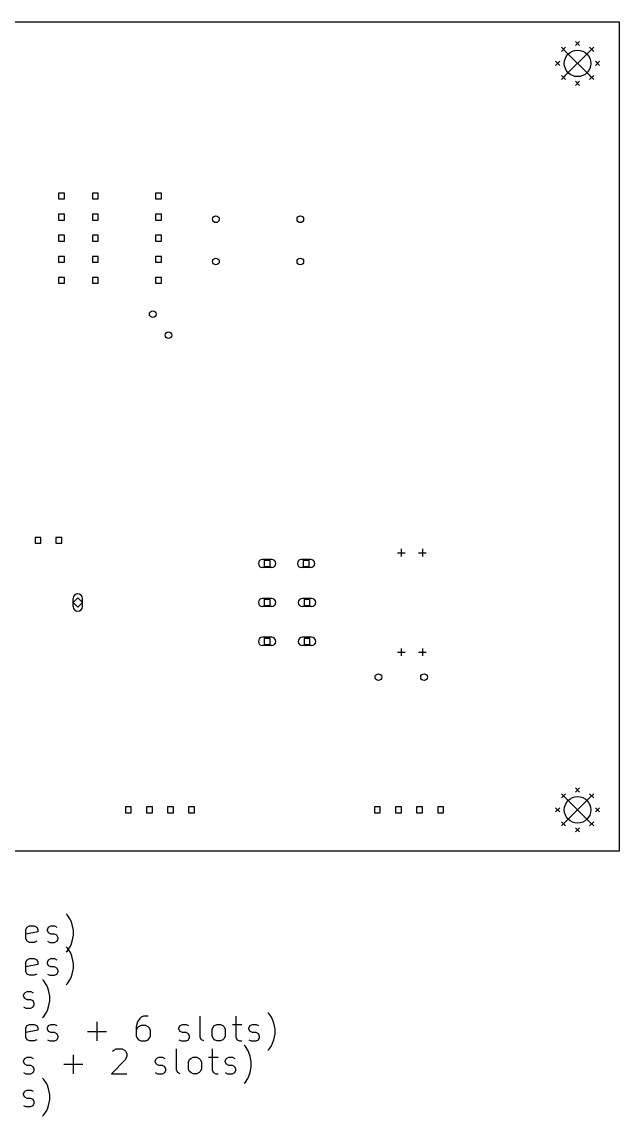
# Model space of a CAD drawing. Extents: x 2.24 to 7.87, y -6.77 to -1.57.
# Drawn here: x 5.04 to 7.87, y -6.77 to -1.57 of the extents above; entities that cross this region are included whole.
import ezdxf

# ---------------------------------------------------------------- set-up
doc = ezdxf.new("R2010")
doc.units = 0
doc.header["$MEASUREMENT"] = 0
doc.layers.add('BLACK', color=7, linetype='CONTINUOUS')

msp = doc.modelspace()

# ---------------------------------------------------------------- linework, layer by layer
at = {"layer": 'BLACK', "linetype": 'CONTINUOUS'}
for p, q in [((2.3622, -1.5748), (7.87402, -1.5748)), ((7.87402, -1.5748), (7.87402, -5.51181)), ((7.60051, -1.695), (7.62019, -1.71468)), ((7.62019, -1.695), (7.60051, -1.71468)), ((7.61417, -1.70866), (7.74016, -1.83465)), ((7.74016, -1.70866), (7.61417, -1.83465)), ((7.66732, -1.66732), (7.68701, -1.68701)), ((7.68701, -1.66732), (7.66732, -1.68701)), ((7.73414, -1.695), (7.75382, -1.71468)), ((7.75382, -1.695), (7.73414, -1.71468)), ((7.57283, -1.76181), (7.59252, -1.7815)), ((7.59252, -1.76181), (7.57283, -1.7815)), ((7.76181, -1.76181), (7.7815, -1.7815)), ((7.7815, -1.76181), (7.76181, -1.7815)), ((7.60051, -1.82862), (7.62019, -1.84831)), ((7.62019, -1.82862), (7.60051, -1.84831)), ((7.66732, -1.8563), (7.68701, -1.87598)), ((7.68701, -1.8563), (7.66732, -1.87598)), ((7.73414, -1.82862), (7.75382, -1.84831)), ((7.75382, -1.82862), (7.73414, -1.84831)), ((5.24305, -2.38766), (5.21521, -2.38766)), ((5.21521, -2.38766), (5.21521, -2.41549)), ((5.24305, -2.41549), (5.24305, -2.38766)), ((5.40368, -2.38766), (5.37584, -2.38766)), ((5.37584, -2.38766), (5.37584, -2.41549)), ((5.40368, -2.41549), (5.40368, -2.38766)), ((5.70368, -2.38766), (5.67584, -2.38766)), ((5.67584, -2.38766), (5.67584, -2.41549)), ((5.70368, -2.41549), (5.70368, -2.38766)), ((5.21521, -2.41549), (5.24305, -2.41549)), ((5.37584, -2.41549), (5.40368, -2.41549)), ((5.67584, -2.41549), (5.70368, -2.41549)), ((5.24305, -2.48766), (5.21521, -2.48766)), ((5.21521, -2.48766), (5.21521, -2.51549)), ((5.24305, -2.51549), (5.24305, -2.48766)), ((5.40368, -2.48766), (5.37584, -2.48766)), ((5.37584, -2.48766), (5.37584, -2.51549)), ((5.40368, -2.51549), (5.40368, -2.48766)), ((5.70368, -2.48766), (5.67584, -2.48766)), ((5.67584, -2.48766), (5.67584, -2.51549)), ((5.70368, -2.51549), (5.70368, -2.48766)), ((5.21521, -2.51549), (5.24305, -2.51549)), ((5.37584, -2.51549), (5.40368, -2.51549)), ((5.67584, -2.51549), (5.70368, -2.51549)), ((5.24305, -2.58766), (5.21521, -2.58766)), ((5.21521, -2.58766), (5.21521, -2.61549)), ((5.24305, -2.61549), (5.24305, -2.58766)), ((5.40368, -2.58766), (5.37584, -2.58766)), ((5.37584, -2.58766), (5.37584, -2.61549)), ((5.40368, -2.61549), (5.40368, -2.58766)), ((5.70368, -2.58766), (5.67584, -2.58766)), ((5.67584, -2.58766), (5.67584, -2.61549)), ((5.70368, -2.61549), (5.70368, -2.58766)), ((5.21521, -2.61549), (5.24305, -2.61549)), ((5.37584, -2.61549), (5.40368, -2.61549)), ((5.67584, -2.61549), (5.70368, -2.61549)), ((5.24305, -2.68766), (5.21521, -2.68766)), ((5.21521, -2.68766), (5.21521, -2.71549)), ((5.24305, -2.71549), (5.24305, -2.68766)), ((5.40368, -2.68766), (5.37584, -2.68766)), ((5.37584, -2.68766), (5.37584, -2.71549)), ((5.40368, -2.71549), (5.40368, -2.68766)), ((5.70368, -2.68766), (5.67584, -2.68766)), ((5.67584, -2.68766), (5.67584, -2.71549)), ((5.70368, -2.71549), (5.70368, -2.68766)), ((5.21521, -2.71549), (5.24305, -2.71549)), ((5.37584, -2.71549), (5.40368, -2.71549)), ((5.67584, -2.71549), (5.70368, -2.71549)), ((5.24305, -2.78766), (5.21521, -2.78766)), ((5.21521, -2.78766), (5.21521, -2.81549)), ((5.24305, -2.81549), (5.24305, -2.78766)), ((5.40368, -2.78766), (5.37584, -2.78766)), ((5.37584, -2.78766), (5.37584, -2.81549)), ((5.40368, -2.81549), (5.40368, -2.78766)), ((5.70368, -2.78766), (5.67584, -2.78766)), ((5.67584, -2.78766), (5.67584, -2.81549)), ((5.70368, -2.81549), (5.70368, -2.78766)), ((5.21521, -2.81549), (5.24305, -2.81549)), ((5.37584, -2.81549), (5.40368, -2.81549)), ((5.67584, -2.81549), (5.70368, -2.81549)), ((5.13203, -4.02151), (5.10419, -4.02151)), ((5.10419, -4.02151), (5.10419, -4.04935)), ((5.10419, -4.04935), (5.13203, -4.04935)), ((5.13203, -4.04935), (5.13203, -4.02151)), ((5.23046, -4.02151), (5.20262, -4.02151)), ((5.20262, -4.02151), (5.20262, -4.04935)), ((5.20262, -4.04935), (5.23046, -4.04935)), ((5.23046, -4.04935), (5.23046, -4.02151)), ((6.82323, -4.09449), (6.85866, -4.09449)), ((6.84094, -4.07677), (6.84094, -4.1122)), ((6.92323, -4.09449), (6.95866, -4.09449)), ((6.94094, -4.07677), (6.94094, -4.1122)), ((6.22638, -4.12598), (6.18307, -4.12598)), ((6.21864, -4.13175), (6.1908, -4.13175)), ((6.1908, -4.13175), (6.1908, -4.15959)), ((6.21864, -4.15959), (6.21864, -4.13175)), ((6.41142, -4.12598), (6.36811, -4.12598)), ((6.40368, -4.13175), (6.37584, -4.13175)), ((6.37584, -4.13175), (6.37584, -4.15959)), ((6.40368, -4.15959), (6.40368, -4.13175)), ((6.22638, -4.16535), (6.18307, -4.16535)), ((6.1908, -4.15959), (6.21864, -4.15959)), ((6.41142, -4.16535), (6.36811, -4.16535)), ((6.37584, -4.15959), (6.40368, -4.15959)), ((5.30709, -4.30906), (5.28543, -4.33071)), ((5.32874, -4.33071), (5.30709, -4.30906)), ((5.28543, -4.35039), (5.28543, -4.31102)), ((5.28543, -4.33071), (5.30709, -4.35236)), ((5.30709, -4.35236), (5.32874, -4.33071)), ((5.32874, -4.35039), (5.32874, -4.31102)), ((6.22638, -4.31102), (6.18307, -4.31102)), ((6.22638, -4.35039), (6.18307, -4.35039)), ((6.21864, -4.31679), (6.1908, -4.31679)), ((6.1908, -4.31679), (6.1908, -4.34463)), ((6.1908, -4.34463), (6.21864, -4.34463)), ((6.21864, -4.34463), (6.21864, -4.31679)), ((6.41535, -4.31102), (6.37205, -4.31102)), ((6.41535, -4.35039), (6.37205, -4.35039)), ((6.40762, -4.31679), (6.37978, -4.31679)), ((6.37978, -4.31679), (6.37978, -4.34463)), ((6.37978, -4.34463), (6.40762, -4.34463)), ((6.40762, -4.34463), (6.40762, -4.31679)), ((6.22638, -4.49606), (6.18307, -4.49606)), ((6.21864, -4.50183), (6.1908, -4.50183)), ((6.1908, -4.50183), (6.1908, -4.52967)), ((6.21864, -4.52967), (6.21864, -4.50183)), ((6.41535, -4.49606), (6.37205, -4.49606)), ((6.40762, -4.50183), (6.37978, -4.50183)), ((6.37978, -4.50183), (6.37978, -4.52967)), ((6.40762, -4.52967), (6.40762, -4.50183)), ((6.22638, -4.53543), (6.18307, -4.53543)), ((6.1908, -4.52967), (6.21864, -4.52967)), ((6.41535, -4.53543), (6.37205, -4.53543)), ((6.37978, -4.52967), (6.40762, -4.52967)), ((6.82323, -4.56693), (6.85866, -4.56693)), ((6.84094, -4.54921), (6.84094, -4.58465)), ((6.92323, -4.56693), (6.95866, -4.56693)), ((6.94094, -4.54921), (6.94094, -4.58465)), ((7.60051, -5.2383), (7.62019, -5.25799)), ((7.62019, -5.2383), (7.60051, -5.25799)), ((7.66732, -5.21063), (7.68701, -5.23031)), ((7.68701, -5.21063), (7.66732, -5.23031)), ((7.73414, -5.2383), (7.75382, -5.25799)), ((7.75382, -5.2383), (7.73414, -5.25799)), ((7.61417, -5.25197), (7.74016, -5.37795)), ((7.74016, -5.25197), (7.61417, -5.37795)), ((5.56038, -5.30104), (5.53254, -5.30104)), ((5.53254, -5.30104), (5.53254, -5.32888)), ((5.53254, -5.32888), (5.56038, -5.32888)), ((5.56038, -5.32888), (5.56038, -5.30104)), ((5.66038, -5.30104), (5.63254, -5.30104)), ((5.63254, -5.30104), (5.63254, -5.32888)), ((5.63254, -5.32888), (5.66038, -5.32888)), ((5.66038, -5.32888), (5.66038, -5.30104)), ((5.76038, -5.30104), (5.73254, -5.30104)), ((5.73254, -5.30104), (5.73254, -5.32888)), ((5.73254, -5.32888), (5.76038, -5.32888)), ((5.76038, -5.32888), (5.76038, -5.30104)), ((5.86038, -5.30104), (5.83254, -5.30104)), ((5.83254, -5.30104), (5.83254, -5.32888)), ((5.83254, -5.32888), (5.86038, -5.32888)), ((5.86038, -5.32888), (5.86038, -5.30104)), ((6.74148, -5.30104), (6.71364, -5.30104)), ((6.71364, -5.30104), (6.71364, -5.32888)), ((6.71364, -5.32888), (6.74148, -5.32888)), ((6.74148, -5.32888), (6.74148, -5.30104)), ((6.84148, -5.30104), (6.81364, -5.30104)), ((6.81364, -5.30104), (6.81364, -5.32888)), ((6.81364, -5.32888), (6.84148, -5.32888)), ((6.84148, -5.32888), (6.84148, -5.30104)), ((6.94148, -5.30104), (6.91364, -5.30104)), ((6.91364, -5.30104), (6.91364, -5.32888)), ((6.91364, -5.32888), (6.94148, -5.32888)), ((6.94148, -5.32888), (6.94148, -5.30104)), ((7.04148, -5.30104), (7.01364, -5.30104)), ((7.01364, -5.30104), (7.01364, -5.32888)), ((7.01364, -5.32888), (7.04148, -5.32888)), ((7.04148, -5.32888), (7.04148, -5.30104)), ((7.57283, -5.30512), (7.59252, -5.3248)), ((7.59252, -5.30512), (7.57283, -5.3248)), ((7.76181, -5.30512), (7.7815, -5.3248)), ((7.7815, -5.30512), (7.76181, -5.3248)), ((7.60051, -5.37193), (7.62019, -5.39162)), ((7.62019, -5.37193), (7.60051, -5.39162)), ((7.66732, -5.39961), (7.68701, -5.41929)), ((7.68701, -5.39961), (7.66732, -5.41929)), ((7.73414, -5.37193), (7.75382, -5.39162)), ((7.75382, -5.37193), (7.73414, -5.39162)), ((7.87402, -5.51181), (2.3622, -5.51181)), ((5.25801, -5.81482), (5.25239, -5.8092)), ((5.26926, -5.83169), (5.25801, -5.81482)), ((5.06679, -5.87106), (5.07804, -5.86544)), ((5.07804, -5.86544), (5.10053, -5.86544)), ((5.10053, -5.86544), (5.11178, -5.87106)), ((5.16803, -5.87106), (5.17927, -5.86544)), ((5.17927, -5.86544), (5.19615, -5.86544)), ((5.19615, -5.86544), (5.2074, -5.87106)), ((5.27489, -5.84294), (5.26926, -5.83169)), ((5.28051, -5.85981), (5.27489, -5.84294)), ((5.28614, -5.88794), (5.28051, -5.85981)), ((5.06116, -5.88231), (5.06679, -5.87106)), ((5.06116, -5.92731), (5.06116, -5.88231)), ((5.11741, -5.89356), (5.06116, -5.90481)), ((5.11178, -5.87106), (5.11741, -5.88231)), ((5.11741, -5.88231), (5.11741, -5.89356)), ((5.1624, -5.88231), (5.16803, -5.87106)), ((5.1624, -5.88794), (5.1624, -5.88231)), ((5.16803, -5.89918), (5.1624, -5.88794)), ((5.17927, -5.90481), (5.16803, -5.89918)), ((5.19615, -5.90481), (5.17927, -5.90481)), ((5.2074, -5.91043), (5.19615, -5.90481)), ((5.21302, -5.92168), (5.2074, -5.91043)), ((5.28051, -5.93855), (5.28614, -5.91043)), ((5.28614, -5.91043), (5.28614, -5.88794)), ((5.06679, -5.93855), (5.06116, -5.92731)), ((5.07804, -5.94418), (5.06679, -5.93855)), ((5.10053, -5.94418), (5.07804, -5.94418)), ((5.11178, -5.93855), (5.10053, -5.94418)), ((5.1624, -5.93855), (5.17365, -5.94418)), ((5.17365, -5.94418), (5.19615, -5.94418)), ((5.19615, -5.94418), (5.2074, -5.93855)), ((5.2074, -5.93855), (5.21302, -5.92731)), ((5.21302, -5.92731), (5.21302, -5.92168)), ((5.25801, -5.97073), (5.25239, -5.9651)), ((5.25801, -5.98355), (5.26926, -5.96668)), ((5.26926, -5.9876), (5.25801, -5.97073)), ((5.26926, -5.96668), (5.27489, -5.95543)), ((5.27489, -5.95543), (5.28051, -5.93855)), ((5.06679, -6.02697), (5.07804, -6.02134)), ((5.07804, -6.02134), (5.10053, -6.02134)), ((5.10053, -6.02134), (5.11178, -6.02697)), ((5.16803, -6.02697), (5.17927, -6.02134)), ((5.17927, -6.02134), (5.19615, -6.02134)), ((5.19615, -6.02134), (5.2074, -6.02697)), ((5.25239, -5.98917), (5.25801, -5.98355)), ((5.27489, -5.99885), (5.26926, -5.9876)), ((5.28051, -6.01572), (5.27489, -5.99885)), ((5.28614, -6.04384), (5.28051, -6.01572)), ((5.06116, -6.03822), (5.06679, -6.02697)), ((5.06116, -6.08321), (5.06116, -6.03822)), ((5.11741, -6.04947), (5.06116, -6.06071)), ((5.11178, -6.02697), (5.11741, -6.03822)), ((5.11741, -6.03822), (5.11741, -6.04947)), ((5.1624, -6.03822), (5.16803, -6.02697)), ((5.1624, -6.04384), (5.1624, -6.03822)), ((5.16803, -6.05509), (5.1624, -6.04384)), ((5.17927, -6.06071), (5.16803, -6.05509)), ((5.19615, -6.06071), (5.17927, -6.06071)), ((5.2074, -6.06634), (5.19615, -6.06071)), ((5.21302, -6.07759), (5.2074, -6.06634)), ((5.28051, -6.09446), (5.28614, -6.06634)), ((5.28614, -6.06634), (5.28614, -6.04384)), ((5.06679, -6.09446), (5.06116, -6.08321)), ((5.07804, -6.10008), (5.06679, -6.09446)), ((5.10053, -6.10008), (5.07804, -6.10008)), ((5.11178, -6.09446), (5.10053, -6.10008)), ((5.14553, -6.12663), (5.1399, -6.12101)), ((5.15678, -6.1435), (5.14553, -6.12663)), ((5.1624, -6.09446), (5.17365, -6.10008)), ((5.17365, -6.10008), (5.19615, -6.10008)), ((5.19615, -6.10008), (5.2074, -6.09446)), ((5.2074, -6.09446), (5.21302, -6.08321)), ((5.21302, -6.08321), (5.21302, -6.07759)), ((5.25801, -6.13945), (5.26926, -6.12258)), ((5.26926, -6.12258), (5.27489, -6.11133)), ((5.27489, -6.11133), (5.28051, -6.09446)), ((5.05554, -6.18287), (5.06679, -6.17725)), ((5.06679, -6.17725), (5.08366, -6.17725)), ((5.08366, -6.17725), (5.09491, -6.18287)), ((5.1624, -6.15475), (5.15678, -6.1435)), ((5.16803, -6.17163), (5.1624, -6.15475)), ((5.17365, -6.19975), (5.16803, -6.17163)), ((5.25239, -6.14508), (5.25801, -6.13945)), ((5.04992, -6.19412), (5.05554, -6.18287)), ((5.04992, -6.19975), (5.04992, -6.19412)), ((5.05554, -6.211), (5.04992, -6.19975)), ((5.06679, -6.21662), (5.05554, -6.211)), ((5.08366, -6.21662), (5.06679, -6.21662)), ((5.09491, -6.22224), (5.08366, -6.21662)), ((5.10053, -6.23349), (5.09491, -6.22224)), ((5.16803, -6.25037), (5.17365, -6.22224)), ((5.17365, -6.22224), (5.17365, -6.19975)), ((5.04992, -6.25037), (5.06116, -6.25599)), ((5.06116, -6.25599), (5.08366, -6.25599)), ((5.08366, -6.25599), (5.09491, -6.25037)), ((5.09491, -6.25037), (5.10053, -6.23912)), ((5.10053, -6.23912), (5.10053, -6.23349)), ((5.14553, -6.29536), (5.15678, -6.27849)), ((5.15678, -6.27849), (5.1624, -6.26724)), ((5.1624, -6.26724), (5.16803, -6.25037)), ((6.21415, -6.28254), (6.20852, -6.27691)), ((6.22539, -6.29941), (6.21415, -6.28254)), ((5.06679, -6.33878), (5.07804, -6.33316)), ((5.07804, -6.33316), (5.10053, -6.33316)), ((5.10053, -6.33316), (5.11178, -6.33878)), ((5.1399, -6.30098), (5.14553, -6.29536)), ((5.16803, -6.33878), (5.17927, -6.33316)), ((5.17927, -6.33316), (5.19615, -6.33316)), ((5.19615, -6.33316), (5.2074, -6.33878)), ((5.39862, -6.4119), (5.39862, -6.32191)), ((5.58985, -6.32191), (5.58422, -6.3444)), ((5.6011, -6.30503), (5.58985, -6.32191)), ((5.60672, -6.29941), (5.6011, -6.30503)), ((5.61797, -6.29379), (5.60672, -6.29941)), ((5.64047, -6.29379), (5.61797, -6.29379)), ((5.79232, -6.33878), (5.80357, -6.33316)), ((5.80357, -6.33316), (5.82044, -6.33316)), ((5.82044, -6.33316), (5.83169, -6.33878)), ((5.88794, -6.39502), (5.88794, -6.29379)), ((5.95543, -6.33878), (5.96668, -6.33316)), ((5.96668, -6.33316), (5.98355, -6.33316)), ((5.98355, -6.33316), (5.9948, -6.33878)), ((6.03979, -6.33316), (6.08479, -6.33316)), ((6.05666, -6.29379), (6.05666, -6.39502)), ((6.12416, -6.33878), (6.1354, -6.33316)), ((6.1354, -6.33316), (6.15228, -6.33316)), ((6.15228, -6.33316), (6.16353, -6.33878)), ((6.23102, -6.31066), (6.22539, -6.29941)), ((6.23664, -6.32753), (6.23102, -6.31066)), ((6.24227, -6.35565), (6.23664, -6.32753)), ((5.06116, -6.35003), (5.06679, -6.33878)), ((5.06116, -6.39502), (5.06116, -6.35003)), ((5.11741, -6.36128), (5.06116, -6.37253)), ((5.11178, -6.33878), (5.11741, -6.35003)), ((5.11741, -6.35003), (5.11741, -6.36128)), ((5.1624, -6.35003), (5.16803, -6.33878)), ((5.1624, -6.35565), (5.1624, -6.35003)), ((5.16803, -6.3669), (5.1624, -6.35565)), ((5.17927, -6.37253), (5.16803, -6.3669)), ((5.19615, -6.37253), (5.17927, -6.37253)), ((5.2074, -6.37815), (5.19615, -6.37253)), ((5.21302, -6.3894), (5.2074, -6.37815)), ((5.35363, -6.3669), (5.44362, -6.3669)), ((5.58422, -6.3444), (5.58422, -6.3894)), ((5.58985, -6.35003), (5.58422, -6.36128)), ((5.59547, -6.3444), (5.58985, -6.35003)), ((5.60672, -6.33878), (5.59547, -6.3444)), ((5.62922, -6.33878), (5.60672, -6.33878)), ((5.64047, -6.3444), (5.62922, -6.33878)), ((5.64609, -6.35003), (5.64047, -6.3444)), ((5.65172, -6.36128), (5.64609, -6.35003)), ((5.65172, -6.3894), (5.65172, -6.36128)), ((5.7867, -6.35003), (5.79232, -6.33878)), ((5.7867, -6.35565), (5.7867, -6.35003)), ((5.79232, -6.3669), (5.7867, -6.35565)), ((5.80357, -6.37253), (5.79232, -6.3669)), ((5.82044, -6.37253), (5.80357, -6.37253)), ((5.83169, -6.37815), (5.82044, -6.37253)), ((5.83732, -6.3894), (5.83169, -6.37815)), ((5.94418, -6.35565), (5.9498, -6.3444)), ((5.94418, -6.3894), (5.94418, -6.35565)), ((5.9498, -6.3444), (5.95543, -6.33878)), ((5.9948, -6.33878), (6.00042, -6.3444)), ((6.00042, -6.3444), (6.00605, -6.35565)), ((6.00605, -6.35565), (6.00605, -6.3894)), ((6.11853, -6.35003), (6.12416, -6.33878)), ((6.11853, -6.35565), (6.11853, -6.35003)), ((6.12416, -6.3669), (6.11853, -6.35565)), ((6.1354, -6.37253), (6.12416, -6.3669)), ((6.15228, -6.37253), (6.1354, -6.37253)), ((6.16353, -6.37815), (6.15228, -6.37253)), ((6.16915, -6.3894), (6.16353, -6.37815)), ((6.23664, -6.40627), (6.24227, -6.37815)), ((6.24227, -6.37815), (6.24227, -6.35565)), ((5.06679, -6.40627), (5.06116, -6.39502)), ((5.07804, -6.4119), (5.06679, -6.40627)), ((5.10053, -6.4119), (5.07804, -6.4119)), ((5.11178, -6.40627), (5.10053, -6.4119)), ((5.1624, -6.40627), (5.17365, -6.4119)), ((5.17365, -6.4119), (5.19615, -6.4119)), ((5.19615, -6.4119), (5.2074, -6.40627)), ((5.2074, -6.40627), (5.21302, -6.39502)), ((5.21302, -6.39502), (5.21302, -6.3894)), ((5.58422, -6.3894), (5.58985, -6.40065)), ((5.58985, -6.40065), (5.59547, -6.40627)), ((5.59547, -6.40627), (5.60672, -6.4119)), ((5.60672, -6.4119), (5.62922, -6.4119)), ((5.62922, -6.4119), (5.64047, -6.40627)), ((5.64047, -6.40627), (5.64609, -6.40065)), ((5.64609, -6.40065), (5.65172, -6.3894)), ((5.7867, -6.40627), (5.79795, -6.4119)), ((5.79795, -6.4119), (5.82044, -6.4119)), ((5.82044, -6.4119), (5.83169, -6.40627)), ((5.83169, -6.40627), (5.83732, -6.39502)), ((5.83732, -6.39502), (5.83732, -6.3894)), ((5.89356, -6.40627), (5.88794, -6.39502)), ((5.90481, -6.4119), (5.89356, -6.40627)), ((5.9498, -6.40065), (5.94418, -6.3894)), ((5.95543, -6.40627), (5.9498, -6.40065)), ((5.96668, -6.4119), (5.95543, -6.40627)), ((5.98355, -6.4119), (5.96668, -6.4119)), ((5.9948, -6.40627), (5.98355, -6.4119)), ((6.00042, -6.40065), (5.9948, -6.40627)), ((6.00605, -6.3894), (6.00042, -6.40065)), ((6.05666, -6.39502), (6.06229, -6.40627)), ((6.06229, -6.40627), (6.07354, -6.4119)), ((6.07354, -6.4119), (6.08479, -6.4119)), ((6.10166, -6.43844), (6.09603, -6.43282)), ((6.11291, -6.45531), (6.10166, -6.43844)), ((6.11853, -6.40627), (6.12978, -6.4119)), ((6.12978, -6.4119), (6.15228, -6.4119)), ((6.15228, -6.4119), (6.16353, -6.40627)), ((6.16353, -6.40627), (6.16915, -6.39502)), ((6.16915, -6.39502), (6.16915, -6.3894)), ((6.21415, -6.45127), (6.22539, -6.43439)), ((6.22539, -6.43439), (6.23102, -6.42314)), ((6.23102, -6.42314), (6.23664, -6.40627)), ((5.05554, -6.49469), (5.06679, -6.48906)), ((5.06679, -6.48906), (5.08366, -6.48906)), ((5.08366, -6.48906), (5.09491, -6.49469)), ((5.28614, -6.5678), (5.28614, -6.47781)), ((5.47174, -6.46094), (5.47736, -6.45531)), ((5.47736, -6.45531), (5.48861, -6.44969)), ((5.48861, -6.44969), (5.51673, -6.44969)), ((5.51673, -6.44969), (5.52798, -6.45531)), ((5.52798, -6.45531), (5.53361, -6.46094)), ((5.53361, -6.46094), (5.53923, -6.47219)), ((5.53923, -6.48344), (5.53361, -6.50031)), ((5.53923, -6.47219), (5.53923, -6.48344)), ((5.67984, -6.49469), (5.69109, -6.48906)), ((5.69109, -6.48906), (5.70796, -6.48906)), ((5.70796, -6.48906), (5.71921, -6.49469)), ((5.77545, -6.55093), (5.77545, -6.44969)), ((5.84294, -6.49469), (5.85419, -6.48906)), ((5.85419, -6.48906), (5.87106, -6.48906)), ((5.87106, -6.48906), (5.88231, -6.49469)), ((5.92731, -6.48906), (5.9723, -6.48906)), ((5.94418, -6.44969), (5.94418, -6.55093)), ((6.01167, -6.49469), (6.02292, -6.48906)), ((6.02292, -6.48906), (6.03979, -6.48906)), ((6.03979, -6.48906), (6.05104, -6.49469)), ((6.11853, -6.46656), (6.11291, -6.45531)), ((6.12416, -6.48344), (6.11853, -6.46656)), ((6.12978, -6.51156), (6.12416, -6.48344)), ((6.20852, -6.45689), (6.21415, -6.45127)), ((5.04992, -6.50593), (5.05554, -6.49469)), ((5.04992, -6.51156), (5.04992, -6.50593)), ((5.05554, -6.52281), (5.04992, -6.51156)), ((5.06679, -6.52843), (5.05554, -6.52281)), ((5.08366, -6.52843), (5.06679, -6.52843)), ((5.09491, -6.53406), (5.08366, -6.52843)), ((5.10053, -6.5453), (5.09491, -6.53406)), ((5.24114, -6.52281), (5.33113, -6.52281)), ((5.53361, -6.50031), (5.46611, -6.5678)), ((5.67421, -6.50593), (5.67984, -6.49469)), ((5.67421, -6.51156), (5.67421, -6.50593)), ((5.67984, -6.52281), (5.67421, -6.51156)), ((5.69109, -6.52843), (5.67984, -6.52281)), ((5.70796, -6.52843), (5.69109, -6.52843)), ((5.71921, -6.53406), (5.70796, -6.52843)), ((5.72483, -6.5453), (5.71921, -6.53406)), ((5.83169, -6.51156), (5.83732, -6.50031)), ((5.83169, -6.5453), (5.83169, -6.51156)), ((5.83732, -6.50031), (5.84294, -6.49469)), ((5.88231, -6.49469), (5.88794, -6.50031)), ((5.88794, -6.50031), (5.89356, -6.51156)), ((5.89356, -6.51156), (5.89356, -6.5453)), ((6.00605, -6.50593), (6.01167, -6.49469)), ((6.00605, -6.51156), (6.00605, -6.50593)), ((6.01167, -6.52281), (6.00605, -6.51156)), ((6.02292, -6.52843), (6.01167, -6.52281)), ((6.03979, -6.52843), (6.02292, -6.52843)), ((6.05104, -6.53406), (6.03979, -6.52843)), ((6.05666, -6.5453), (6.05104, -6.53406)), ((6.12416, -6.56218), (6.12978, -6.53406)), ((6.12978, -6.53406), (6.12978, -6.51156)), ((5.04992, -6.56218), (5.06116, -6.5678)), ((5.06116, -6.5678), (5.08366, -6.5678)), ((5.08366, -6.5678), (5.09491, -6.56218)), ((5.09491, -6.56218), (5.10053, -6.55093)), ((5.10053, -6.55093), (5.10053, -6.5453)), ((5.14553, -6.59435), (5.1399, -6.58872)), ((5.15678, -6.61122), (5.14553, -6.59435)), ((5.46611, -6.5678), (5.53923, -6.5678)), ((5.67421, -6.56218), (5.68546, -6.5678)), ((5.68546, -6.5678), (5.70796, -6.5678)), ((5.70796, -6.5678), (5.71921, -6.56218)), ((5.71921, -6.56218), (5.72483, -6.55093)), ((5.72483, -6.55093), (5.72483, -6.5453)), ((5.78107, -6.56218), (5.77545, -6.55093)), ((5.79232, -6.5678), (5.78107, -6.56218)), ((5.83732, -6.55655), (5.83169, -6.5453)), ((5.84294, -6.56218), (5.83732, -6.55655)), ((5.85419, -6.5678), (5.84294, -6.56218)), ((5.87106, -6.5678), (5.85419, -6.5678)), ((5.88231, -6.56218), (5.87106, -6.5678)), ((5.88794, -6.55655), (5.88231, -6.56218)), ((5.89356, -6.5453), (5.88794, -6.55655)), ((5.94418, -6.55093), (5.9498, -6.56218)), ((5.9498, -6.56218), (5.96105, -6.5678)), ((5.96105, -6.5678), (5.9723, -6.5678)), ((6.00605, -6.56218), (6.01729, -6.5678)), ((6.01729, -6.5678), (6.03979, -6.5678)), ((6.03979, -6.5678), (6.05104, -6.56218)), ((6.05104, -6.56218), (6.05666, -6.55093)), ((6.05666, -6.55093), (6.05666, -6.5453)), ((6.10166, -6.60717), (6.11291, -6.5903)), ((6.11291, -6.5903), (6.11853, -6.57905)), ((6.11853, -6.57905), (6.12416, -6.56218)), ((5.05554, -6.65059), (5.06679, -6.64497)), ((5.06679, -6.64497), (5.08366, -6.64497)), ((5.08366, -6.64497), (5.09491, -6.65059)), ((5.1624, -6.62247), (5.15678, -6.61122)), ((5.16803, -6.63934), (5.1624, -6.62247)), ((5.17365, -6.66746), (5.16803, -6.63934)), ((6.09603, -6.6128), (6.10166, -6.60717)), ((5.04992, -6.66184), (5.05554, -6.65059)), ((5.04992, -6.66746), (5.04992, -6.66184)), ((5.05554, -6.67871), (5.04992, -6.66746)), ((5.06679, -6.68434), (5.05554, -6.67871)), ((5.08366, -6.68434), (5.06679, -6.68434)), ((5.09491, -6.68996), (5.08366, -6.68434)), ((5.10053, -6.70121), (5.09491, -6.68996)), ((5.16803, -6.71808), (5.17365, -6.68996)), ((5.17365, -6.68996), (5.17365, -6.66746)), ((5.04992, -6.71808), (5.06116, -6.72371)), ((5.06116, -6.72371), (5.08366, -6.72371)), ((5.08366, -6.72371), (5.09491, -6.71808)), ((5.09491, -6.71808), (5.10053, -6.70683)), ((5.10053, -6.70683), (5.10053, -6.70121)), ((5.14553, -6.76308), (5.15678, -6.7462)), ((5.15678, -6.7462), (5.1624, -6.73496)), ((5.1624, -6.73496), (5.16803, -6.71808)), ((5.1399, -6.7687), (5.14553, -6.76308))]:
    msp.add_line(p, q, dxfattribs=at)
at = {"layer": 'BLACK'}
for centre, radius in [((7.67717, -1.77165), 0.06299), ((5.9622, -2.51181), 0.01575), ((6.3622, -2.51181), 0.01575), ((5.9622, -2.71181), 0.01575), ((6.3622, -2.71181), 0.01575), ((5.6622, -2.96181), 0.01575), ((5.7372, -3.06181), 0.01575), ((6.73228, -4.68504), 0.01575), ((6.94882, -4.68504), 0.01575), ((7.67717, -5.31496), 0.06299)]:
    msp.add_circle(centre, radius, dxfattribs=at)
for centre, radius, start, end in [((6.18307, -4.14567), 0.01969, 450, 630), ((6.22638, -4.14567), 0.01969, 270, 450), ((6.36811, -4.14567), 0.01969, 450, 630), ((6.41142, -4.14567), 0.01969, 270, 450), ((5.30709, -4.31102), 0.02165, 360, 540), ((5.30709, -4.35039), 0.02165, 180, 360), ((6.18307, -4.33071), 0.01969, 450, 630), ((6.22638, -4.33071), 0.01969, 270, 450), ((6.37205, -4.33071), 0.01969, 450, 630), ((6.41535, -4.33071), 0.01969, 270, 450), ((6.18307, -4.51575), 0.01969, 450, 630), ((6.22638, -4.51575), 0.01969, 270, 450), ((6.37205, -4.51575), 0.01969, 450, 630), ((6.41535, -4.51575), 0.01969, 270, 450)]:
    msp.add_arc(centre, radius, start, end, dxfattribs=at)

doc.saveas('drawing.dxf')
